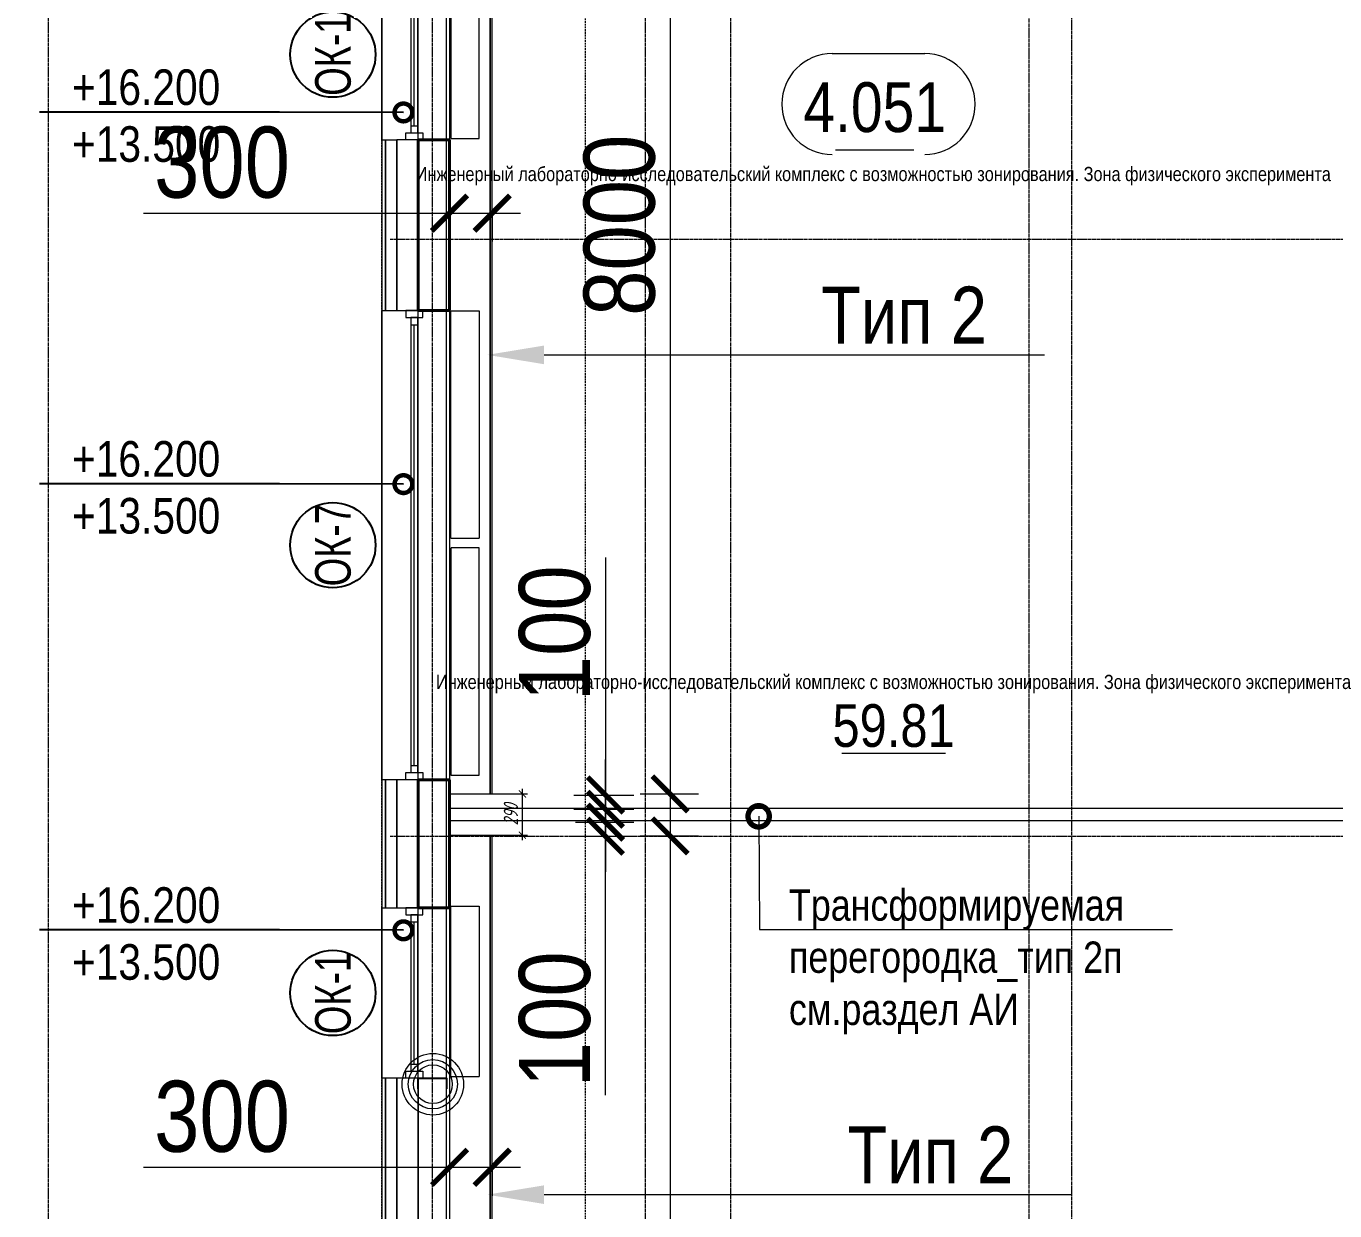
# Model space of a CAD drawing. Header units: millimetres. Extents: x -65509 to 912790, y 446 to 713294.
# Drawn here: x 481243 to 490450, y 554051 to 562383 of the extents above; entities that cross this region are included whole.
import ezdxf
from ezdxf import colors
from ezdxf.entities.mleader import LeaderData, LeaderLine
from ezdxf.enums import TextEntityAlignment as Align
from ezdxf.math import Vec2, Vec3

# ---------------------------------------------------------------- set-up
doc = ezdxf.new("R2010")
doc.units = ezdxf.units.MM
for name, pattern in [('ADSK_Невидимые', [5, 3, -2]), ('CENTER2', [28.575, 19.05, -3.175, 3.175, -3.175]), ('DASHED', [19.05, 12.7, -6.35]), ('HIDDEN2', [4.7625, 3.175, -1.5875])]:
    doc.linetypes.add(name, pattern=pattern)
doc.layers.get('Defpoints').update_dxf_attribs({"color": 250})
for name, color, linetype, lineweight in [('A-AREA', 250, 'Continuous', 15), ('A-Wall_Материал_Газоблок_Контур', 250, 'Continuous', 0), ('АР_Area', 250, 'Continuous', 5), ('АР_Колонны', 250, 'Continuous', 30), ('АР_Окна', 250, 'Continuous', 5), ('АР_Окна марка', 250, 'Continuous', 9), ('АР_площадь пом', 250, 'Continuous', 5), ('АР_Размеры обшивки', 250, 'Continuous', 5), ('АР_Разрезы марка', 7, 'Continuous', 13), ('АР_Стены ЖБ', 250, 'Continuous', 35), ('АР_Стены ПЕНОблок', 250, 'Continuous', 20), ('АР_Тонкая', 250, 'Continuous', 5), ('АР_Утеплитель', 250, 'Continuous', 0), ('КМ_Фахверки', 250, 'Continuous', 25), ('Марка окна', 250, 'Continuous', 25), ('Размеры зашивки ГКЛ', 250, 'Continuous', 0), ('РД_Оси_100', 250, 'Continuous', 0), ('ТХ_Оборудование', 250, 'Continuous', 9)]:
    doc.layers.add(name, color=color, linetype=linetype, lineweight=lineweight)
doc.layers.add('АР_Делит', color=250, linetype='Continuous', lineweight=0, plot=False)
doc.layers.add('АР_Отопительные приборы', color=1, linetype='HIDDEN2', lineweight=0, true_color=0xff0000)
doc.layers.add('Зашивка радиаторов тип 2 (файерборд 2 слоя_керамогранит)', color=7, linetype='Continuous', lineweight=0, true_color=0xf40101)
doc.styles.add('Arial_09', font='ARIALN.TTF', dxfattribs={"width": 0.9})
doc.styles.add('Isocpeur3', font='isocpeur.ttf')
doc.styles.add('style1', font='ARIALN.TTF')
doc.styles.add('T_dim', font='romans.shx', dxfattribs={"width": 0.7, "oblique": 15})
doc.dimstyles.new('1-50', dxfattribs={"dimscale": 50, "dimtxt": 2, "dimasz": 1, "dimexe": 0.7, "dimexo": 0.6, "dimtad": 1, "dimdec": 0, "dimlfac": -1, "dimtxsty": 'T_dim', "dimblk1": 'ARCHTICK', "dimblk2": 'ARCHTICK', "dimsah": 1, "dimcen": 0, "dimdle": 0.7, "dimclrd": 256, "dimclre": 256, "dimadec": 0, "dimazin": 0, "dimtfac": 1, "dimtdec": 0, "dimtmove": 1, "dimatfit": 3, "dimfxl": 25, "dimlwd": -1, "dimlwe": -1, "dimarcsym": 2})
doc.dimstyles.new('Dim200_ареал', dxfattribs={"dimscale": 100, "dimtxt": 5, "dimasz": 2.5, "dimexe": 2, "dimexo": 2, "dimgap": 1, "dimtad": 1, "dimzin": 12, "dimdsep": 46, "dimtxsty": 'style1', "dimblk": 'ARCHTICK', "dimcen": 3, "dimdle": 2, "dimclrd": 256, "dimclre": 256, "dimaunit": 1, "dimadec": 0, "dimazin": 3, "dimtfac": 1, "dimtmove": 1, "dimatfit": 3, "dimldrblk": 'OPEN30', "dimfxl": 5, "dimfxlon": 1, "dimtolj": 1, "dimtzin": 0, "dimlwd": 9, "dimlwe": 9, "dimarcsym": 0})

# ---------------------------------------------------------------- blocks, each defined once
blk = doc.blocks.new('_DotSmall')
at = {"color": 0, "linetype": 'ByBlock', "const_width": 0.5}
blk.add_lwpolyline([(-0.0625, 0, 1), (0.0625, 0, 1)], format="xyb", close=True, dxfattribs=at)
blk = doc.blocks.new('Ф_пеноблок 200')
at = {"layer": 'АР_Делит', "color": 1}
for radius in [216.3, 173, 136.2]:
    blk.add_circle((103.4, -41.9), radius, dxfattribs=at)
at = {"layer": 'КМ_Фахверки'}
blk.add_lwpolyline([(0, -75), (0, 0), (200, 0), (200, -75)], dxfattribs=at)
blk = doc.blocks.new('СОШ_2200_АР_ОСИ_М100_28.05.24')
at = {"layer": 'АР_Делит', "color": 5, "linetype": 'DASHED'}
blk.add_lwpolyline([(114955, 135155), (114955, -355), (93595.036, -355), (93595.036, 13855), (94145, 13855), (94145, 68320), (66055, 68320), (66055, 13857.73), (83455, 13857.73), (83455, -355), (45245, -355), (45245, 13145), (44695, 13145), (44695, 26755), (45245, 26755), (45245, 68320), (20455, 68320), (20455, 26755), (27955, 26755), (27955, 13145), (-355, 13145), (-355, 100855), (37145, 100855), (37145, 129155)], dxfattribs=at)
at = {"layer": 'РД_Оси_100', "linetype": 'CENTER2'}
for p, q in [((91800, -6155), (91800, 139938.679)), ((94500, -6155), (94500, 139938.679)), ((96000, -6155), (96000, 139938.679)), ((119910, 54600), (94200, 54600)), ((119910, 50400), (94200, 50400))]:
    blk.add_line(p, q, dxfattribs=at)
for points in [[(96600, -6155), (96600, 139938.679)], [(98700, -6194.98), (98700, 139538.679), (98550, 139938.679)], [(99000, -6195.83), (99000, 139538.679), (99150, 139938.679)]]:
    blk.add_lwpolyline(points, dxfattribs=at)
blk = doc.blocks.new('_ArchTick')
at = {"color": 0, "linetype": 'ByBlock', "const_width": 0.15}
blk.add_lwpolyline([(-0.5, -0.5), (0.5, 0.5)], dxfattribs=at)
blk = doc.blocks.new('*D831')
at = {"layer": 'Defpoints', "color": 0, "lineweight": 25, "transparency": 16777216}
for p in [(484401, 556983.3), (484734.1, 556983.3), (484401, 556693.3)]:
    blk.add_point(p, dxfattribs=at)
at = {"layer": 'АР_Делит', "color": 0, "transparency": 16777216}
for p, q in [((484431, 556983.3), (484769.1, 556983.3)), ((484734.1, 556658.3), (484734.1, 557018.3)), ((484431, 556693.3), (484769.1, 556693.3))]:
    blk.add_line(p, q, dxfattribs=at)
at = {"layer": 'АР_Делит', "color": 0, "transparency": 16777216, "xscale": 50, "yscale": 50, "zscale": 50}
for p, rotation in [((484734.1, 556983.3), 90), ((484734.1, 556693.3), 270)]:
    blk.add_blockref('_ArchTick', p, dxfattribs=dict(at, rotation=rotation))
at = {"layer": 'АР_Делит', "color": 0, "transparency": 16777216, "insert": (484652.8, 556838.3), "char_height": 100, "attachment_point": 5, "rotation": 90, "style": 'T_dim'}
blk.add_mtext('290', dxfattribs=at)
blk = doc.blocks.new('Bottom_L_1200')
at = {"layer": 'АР_Отопительные приборы'}
blk.add_lwpolyline([(600, -100), (-600, -100), (-600, 100), (600, 100)], close=True, dxfattribs=at)
blk = doc.blocks.new('Bottom_R_1600')
at = {"layer": 'АР_Отопительные приборы'}
blk.add_lwpolyline([(-800, -100), (800, -100), (800, 100), (-800, 100)], close=True, dxfattribs=at)
blk = doc.blocks.new('Bottom_L_1600')
at = {"layer": 'АР_Отопительные приборы'}
blk.add_lwpolyline([(800, -100), (-800, -100), (-800, 100), (800, 100)], close=True, dxfattribs=at)
blk = doc.blocks.new('Bottom_R_1200')
at = {"layer": 'АР_Отопительные приборы'}
blk.add_lwpolyline([(-600, -100), (600, -100), (600, 100), (-600, 100)], close=True, dxfattribs=at)
blk = doc.blocks.new('*D703')
at = {"layer": 'Defpoints', "color": 0, "lineweight": 25, "transparency": 16777216}
for p in [(485362.9, 556688.3), (485363.3, 543588.1), (485773.3, 543588.1)]:
    blk.add_point(p, dxfattribs=at)
at = {"layer": 'АР_Размеры обшивки', "lineweight": 9, "transparency": 16777216}
for p, q in [((485773.3, 556888.3), (485773.3, 543388.1)), ((485562.9, 556688.3), (485973.3, 556688.3)), ((485563.3, 543588.1), (485973.3, 543588.1))]:
    blk.add_line(p, q, dxfattribs=at)
at = {"layer": 'АР_Размеры обшивки', "lineweight": 9, "transparency": 16777216, "xscale": 250, "yscale": 250, "zscale": 250}
for p, rotation in [((485773.3, 556688.3), 90), ((485773.3, 543588.1), 270)]:
    blk.add_blockref('_ArchTick', p, dxfattribs=dict(at, rotation=rotation))
at = {"layer": 'АР_Размеры обшивки', "color": 0, "transparency": 16777216, "insert": (485418, 550138.2), "char_height": 500, "attachment_point": 5, "rotation": 90, "style": 'style1'}
blk.add_mtext('\\A1;13100', dxfattribs=at)
blk = doc.blocks.new('_Open30')
at = {"color": 0, "linetype": 'ByBlock', "lineweight": -2}
for p, q in [((-1, 0.268), (0, 0)), ((0, 0), (-1, -0.268)), ((0, 0), (-1, 0))]:
    blk.add_line(p, q, dxfattribs=at)
blk = doc.blocks.new('*D704')
at = {"layer": 'Defpoints', "color": 0, "lineweight": 25, "transparency": 16777216}
for p in [(485363.3, 564983.1), (485362.9, 556983.3), (485773.7, 556983.3)]:
    blk.add_point(p, dxfattribs=at)
at = {"layer": 'АР_Размеры обшивки', "lineweight": 9, "transparency": 16777216}
for p, q in [((485773.7, 565183.1), (485773.7, 556783.3)), ((485563.3, 564983.1), (485973.7, 564983.1)), ((485562.9, 556983.3), (485973.7, 556983.3))]:
    blk.add_line(p, q, dxfattribs=at)
at = {"layer": 'АР_Размеры обшивки', "lineweight": 9, "transparency": 16777216, "xscale": 250, "yscale": 250, "zscale": 250}
for p, rotation in [((485773.7, 564983.1), 90), ((485773.7, 556983.3), 270)]:
    blk.add_blockref('_ArchTick', p, dxfattribs=dict(at, rotation=rotation))
at = {"layer": 'АР_Размеры обшивки', "color": 0, "transparency": 16777216, "insert": (485418.4, 560983.2), "char_height": 500, "attachment_point": 5, "rotation": 90, "style": 'style1'}
blk.add_mtext('\\A1;8000', dxfattribs=at)
blk = doc.blocks.new('*D795')
at = {"layer": 'Defpoints', "color": 0, "lineweight": 25, "transparency": 16777216}
for p in [(484895.4, 556975.7), (484895.4, 556875.4), (485318.7, 556875.4)]:
    blk.add_point(p, dxfattribs=at)
at = {"layer": 'АР_Размеры обшивки', "lineweight": 9, "transparency": 16777216}
for p, q in [((485318.7, 558646.4), (485318.7, 556975.7)), ((485318.7, 556975.7), (485318.7, 557225.7)), ((485095.4, 556975.7), (485518.7, 556975.7)), ((485318.7, 556975.7), (485318.7, 556875.4)), ((485318.7, 556975.7), (485318.7, 556875.4)), ((485095.4, 556875.4), (485518.7, 556875.4)), ((485318.7, 556875.4), (485318.7, 556625.4))]:
    blk.add_line(p, q, dxfattribs=at)
at = {"layer": 'АР_Размеры обшивки', "lineweight": 9, "transparency": 16777216, "xscale": 250, "yscale": 250, "zscale": 250}
for p, rotation in [((485318.7, 556975.7), 270), ((485318.7, 556875.4), 90)]:
    blk.add_blockref('_ArchTick', p, dxfattribs=dict(at, rotation=rotation))
at = {"layer": 'АР_Размеры обшивки', "color": 0, "transparency": 16777216, "insert": (484963.4, 558113.4), "char_height": 500, "attachment_point": 5, "rotation": 90, "style": 'style1'}
blk.add_mtext('\\A1;100', dxfattribs=at)
blk = doc.blocks.new('*D796')
at = {"layer": 'Defpoints', "color": 0, "lineweight": 25, "transparency": 16777216}
for p in [(484907.9, 556785.4), (485318.7, 556785.4), (484907.9, 556685.3)]:
    blk.add_point(p, dxfattribs=at)
at = {"layer": 'АР_Размеры обшивки', "lineweight": 9, "transparency": 16777216}
for p, q in [((485318.7, 556785.4), (485318.7, 557035.4)), ((485107.9, 556785.4), (485518.7, 556785.4)), ((485318.7, 556685.3), (485318.7, 556785.4)), ((485318.7, 556685.3), (485318.7, 556785.4)), ((485107.9, 556685.3), (485518.7, 556685.3)), ((485318.7, 556685.3), (485318.7, 556435.3)), ((485318.7, 554865.4), (485318.7, 556685.3))]:
    blk.add_line(p, q, dxfattribs=at)
at = {"layer": 'АР_Размеры обшивки', "lineweight": 9, "transparency": 16777216, "xscale": 250, "yscale": 250, "zscale": 250}
for p, rotation in [((485318.7, 556785.4), 270), ((485318.7, 556685.3), 90)]:
    blk.add_blockref('_ArchTick', p, dxfattribs=dict(at, rotation=rotation))
at = {"layer": 'АР_Размеры обшивки', "color": 0, "transparency": 16777216, "insert": (484963.4, 555398.4), "char_height": 500, "attachment_point": 5, "rotation": 90, "style": 'style1'}
blk.add_mtext('\\A1;100', dxfattribs=at)
blk = doc.blocks.new('*D800')
at = {"layer": 'Defpoints', "color": 0, "lineweight": 25, "transparency": 16777216}
for p in [(484221.3, 554563.3), (484521.3, 554563.3), (484521.3, 554357.3)]:
    blk.add_point(p, dxfattribs=at)
at = {"layer": 'АР_Размеры обшивки', "lineweight": 9, "transparency": 16777216}
for p, q in [((482068.8, 554357.3), (484221.3, 554357.3)), ((484021.3, 554357.3), (484721.3, 554357.3)), ((484221.3, 554363.3), (484221.3, 554157.3)), ((484521.3, 554363.3), (484521.3, 554157.3))]:
    blk.add_line(p, q, dxfattribs=at)
at = {"layer": 'АР_Размеры обшивки', "lineweight": 9, "transparency": 16777216, "xscale": 250, "yscale": 250, "zscale": 250, "rotation": 180}
blk.add_blockref('_ArchTick', (484221.3, 554357.3), dxfattribs=at)
at = {"layer": 'АР_Размеры обшивки', "lineweight": 9, "transparency": 16777216, "xscale": 250, "yscale": 250, "zscale": 250}
blk.add_blockref('_ArchTick', (484521.3, 554357.3), dxfattribs=at)
at = {"layer": 'АР_Размеры обшивки', "color": 0, "transparency": 16777216, "insert": (482620.9, 554712.6), "char_height": 500, "attachment_point": 5, "style": 'style1'}
blk.add_mtext('\\A1;300', dxfattribs=at)
blk = doc.blocks.new('*D801')
at = {"layer": 'Defpoints', "color": 0, "lineweight": 25, "transparency": 16777216}
for p in [(484221.3, 561274.3), (484521.3, 561274.3), (484521.3, 561068.3)]:
    blk.add_point(p, dxfattribs=at)
at = {"layer": 'АР_Размеры обшивки', "lineweight": 9, "transparency": 16777216}
for p, q in [((482068.8, 561068.3), (484221.3, 561068.3)), ((484021.3, 561068.3), (484721.3, 561068.3)), ((484221.3, 561074.3), (484221.3, 560868.3)), ((484521.3, 561074.3), (484521.3, 560868.3))]:
    blk.add_line(p, q, dxfattribs=at)
at = {"layer": 'АР_Размеры обшивки', "lineweight": 9, "transparency": 16777216, "xscale": 250, "yscale": 250, "zscale": 250, "rotation": 180}
blk.add_blockref('_ArchTick', (484221.3, 561068.3), dxfattribs=at)
at = {"layer": 'АР_Размеры обшивки', "lineweight": 9, "transparency": 16777216, "xscale": 250, "yscale": 250, "zscale": 250}
blk.add_blockref('_ArchTick', (484521.3, 561068.3), dxfattribs=at)
at = {"layer": 'АР_Размеры обшивки', "color": 0, "transparency": 16777216, "insert": (482620.9, 561423.6), "char_height": 500, "attachment_point": 5, "style": 'style1'}
blk.add_mtext('\\A1;300', dxfattribs=at)
blk = doc.blocks.new('MOK-МаркаПом_овал_ареал')
for p, q in [((-2.986, 3.764), (3.522, 3.764)), ((-2.75, -3), (2.75, -3))]:
    blk.add_line(p, q)
for centre, radius, start, end in [((-2.986, 0.215), 3.55, 90, 270), ((3.522, 0.215), 3.55, 270, 90), ((-7.411, 0), 7.161, 0, 0.00095)]:
    blk.add_arc(centre, radius, start, end)
at = {"color": 0, "style": 'style1'}
blk.add_attdef('АР-ПОМЕЩЕНИЕ:НОМЕР', text='', height=3, dxfattribs=at).set_placement((0.261, 0), align=Align.MIDDLE)
blk = doc.blocks.new('MOK-МаркаПомещения1')
at = {"layer": 'A-AREA', "color": 0}
blk.add_line((-3.651, -1.944), (3.649, -1.944), dxfattribs=at)
at = {"layer": 'A-AREA', "color": 0, "style": 'style1'}
blk.add_attdef('АР-ПОМЕЩЕНИЕ:ПЛОЩАДЬ', text='', height=3, dxfattribs=at).set_placement((0, 0), align=Align.MIDDLE)
at = {"layer": 'Defpoints', "style": 'style1', "flags": 8}
blk.add_attdef('АР-ПОМЕЩЕНИЕ:НАИМЕНОВАНИЕ', text='', height=1, dxfattribs=at).set_placement((0, 2.956), align=Align.MIDDLE)
blk = doc.blocks.new('МОК-Наименование')
at = {"layer": 'Defpoints'}
blk.add_circle((0, 0), 3, dxfattribs=at)
at = {"color": 0, "linetype": 'ByBlock', "lineweight": -2, "style": 'Isocpeur3', "width": 0.8, "flags": 4}
blk.add_attdef('АР-ОКНО:НАИМЕНОВАНИЕ', text='', height=2.5, dxfattribs=at).set_placement((0, 0), align=Align.MIDDLE)

msp = doc.modelspace()

# ---------------------------------------------------------------- linework, layer by layer
at = {"layer": 'A-Wall_Материал_Газоблок_Контур', "linetype": 'Continuous', "lineweight": 0}
for p, q in [((484200.882, 561583.318), (484200.882, 562783.318)), ((484200.882, 557083.318), (484200.882, 560383.318)), ((484200.882, 554983.318), (484200.882, 556183.318))]:
    msp.add_line(p, q, dxfattribs=at)
at = {"layer": 'АР_Колонны', "linetype": 'HIDDEN2', "lineweight": 25}
for p, q in [((484220.882, 561583.318), (484220.882, 560383.318)), ((484220.882, 560383.318), (484000.882, 560383.318)), ((484000.882, 557083.318), (484220.882, 557083.318)), ((484220.882, 557083.318), (484220.882, 556183.318))]:
    msp.add_line(p, q, dxfattribs=at)
at = {"layer": 'АР_Колонны', "linetype": 'Continuous', "lineweight": 35}
for p, q in [((484220.882, 560383.318), (484220.882, 561583.318)), ((484000.882, 560383.318), (484220.882, 560383.318)), ((484220.882, 557083.318), (484000.882, 557083.318)), ((484220.882, 556183.318), (484220.882, 557083.318))]:
    msp.add_line(p, q, dxfattribs=at)
at = {"layer": 'АР_Окна', "linetype": 'Continuous', "lineweight": 5}
for p, q in [((484200.882, 561583.318), (484200.882, 562783.318)), ((484200.882, 557083.318), (484200.882, 560383.318)), ((483948.382, 560283.318), (483998.382, 560283.318)), ((483948.382, 557183.318), (483998.382, 557183.318)), ((484200.882, 554983.318), (484200.882, 556183.318)), ((483948.382, 555083.318), (483998.382, 555083.318))]:
    msp.add_line(p, q, dxfattribs=at)
for points in [[(484033.382, 560333.318), (484033.382, 560383.318), (483913.382, 560383.318), (483913.382, 560333.318)], [(484033.382, 557133.318), (484033.382, 557083.318), (483913.382, 557083.318), (483913.382, 557133.318)], [(484033.382, 555033.318), (484033.382, 554983.318), (483913.382, 554983.318), (483913.382, 555033.318)]]:
    msp.add_lwpolyline(points, close=True, dxfattribs=at)
at = {"layer": 'АР_Разрезы марка', "linetype": 'DASHED', "lineweight": 0}
msp.add_lwpolyline([(487187.962, 644536.098), (487187.962, 606919.885), (485174.99, 606919.885), (485174.99, 504313.634)], dxfattribs=at)
at = {"layer": 'АР_Стены ЖБ', "linetype": 'Continuous', "lineweight": 40}
for p, q in [((484220.882, 560383.318), (484220.882, 561583.318)), ((484000.882, 560383.318), (484220.882, 560383.318)), ((484220.882, 557083.318), (484000.882, 557083.318)), ((484220.882, 556183.318), (484220.882, 557083.318))]:
    msp.add_line(p, q, dxfattribs=at)
at = {"layer": 'АР_Стены ПЕНОблок', "linetype": 'Continuous', "lineweight": 20}
for p, q in [((484200.882, 560383.318), (484200.882, 561583.318)), ((484000.882, 560383.318), (484200.882, 560383.318)), ((484200.882, 557083.318), (484000.882, 557083.318)), ((484200.882, 556183.318), (484200.882, 557083.318)), ((484200.882, 554983.318), (484000.882, 554983.318)), ((484000.882, 554983.318), (484000.882, 553483.318)), ((484200.882, 553483.318), (484200.882, 554983.318))]:
    msp.add_line(p, q, dxfattribs=at)
at = {"layer": 'АР_Тонкая', "linetype": 'Continuous', "lineweight": 5}
for p, q in [((483745.882, 560383.318), (483850.882, 560383.318)), ((483770.882, 557083.318), (483745.882, 557083.318)), ((483850.882, 557083.318), (483770.882, 557083.318)), ((483770.882, 554983.318), (483745.882, 554983.318)), ((483745.882, 554983.318), (483745.882, 553483.318)), ((483850.882, 554983.318), (483770.882, 554983.318)), ((483770.882, 554983.318), (483770.882, 553483.318)), ((483770.882, 553483.318), (483770.882, 554983.318)), ((483850.882, 553483.318), (483850.882, 554983.318))]:
    msp.add_line(p, q, dxfattribs=at)
at = {"layer": 'АР_Утеплитель', "linetype": 'Continuous', "lineweight": 0}
for p, q in [((483850.882, 560383.318), (484000.882, 560383.318)), ((484000.882, 557083.318), (483850.882, 557083.318)), ((484000.882, 554983.318), (483850.882, 554983.318)), ((483850.882, 554983.318), (483850.882, 553483.318)), ((484000.882, 553483.318), (484000.882, 554983.318))]:
    msp.add_line(p, q, dxfattribs=at)
at = {"layer": 'Зашивка радиаторов тип 2 (файерборд 2 слоя_керамогранит)', "linetype": 'Continuous', "lineweight": 0}
for p, q in [((484220.882, 564983.318), (484220.882, 556983.318)), ((484508.382, 556983.318), (484508.382, 564983.318)), ((484508.382, 564983.318), (484508.382, 556983.318)), ((484520.882, 556983.318), (484520.882, 564983.318)), ((484220.882, 556983.318), (484520.882, 556983.318)), ((484220.882, 556693.318), (484520.882, 556693.318)), ((484220.882, 556693.318), (484220.882, 543583.318)), ((484508.382, 543583.318), (484508.382, 556693.318)), ((484508.382, 556693.318), (484508.382, 543583.318)), ((484520.882, 543583.318), (484520.882, 556693.318))]:
    msp.add_line(p, q, dxfattribs=at)
at = {"layer": 'ТХ_Оборудование', "linetype": 'ADSK_Невидимые'}
msp.add_lwpolyline([(484220.882, 556883.318), (491790.882, 556883.318), (491790.882, 556793.318), (484220.882, 556793.318)], close=True, dxfattribs=at)

# ---------------------------------------------------------------- block references
at = {"layer": 'АР_Отопительные приборы', "rotation": 270}
for name, p in [('Bottom_R_1200', (484330.882, 562194.206)), ('Bottom_L_1600', (484330.882, 559580.106)), ('Bottom_R_1600', (484330.882, 557914.873)), ('Bottom_L_1200', (484330.882, 555594.207))]:
    msp.add_blockref(name, p, dxfattribs=at)
at = {"layer": 'АР_площадь пом', "linetype": 'Continuous', "lineweight": 5}
ref = msp.add_blockref('MOK-МаркаПомещения1', (487345.755, 557464.588), dxfattribs=dict(at, xscale=100, yscale=100, zscale=100))
ref.add_attrib('АР-ПОМЕЩЕНИЕ:НАИМЕНОВАНИЕ', 'Инженерный лабораторно-исследовательский комплекс с возможностью зонирования. Зона физического эксперимента', dxfattribs={"layer": 'Defpoints', "height": 100, "style": 'style1'}).set_placement((487345.755, 557760.151), align=Align.MIDDLE)
ref.add_attrib('АР-ПОМЕЩЕНИЕ:ПЛОЩАДЬ', '59.81', dxfattribs={"layer": 'A-AREA', "color": 0, "height": 300, "style": 'style1'}).set_placement((487345.755, 557464.588), align=Align.MIDDLE)
at = {"layer": 'КМ_Фахверки'}
msp.add_blockref('Ф_пеноблок 200', (484000.882, 554983.318), dxfattribs=at)
msp.add_blockref('Ф_пеноблок 200', (484000.882, 554983.318), dxfattribs=at)

# ---------------------------------------------------------------- dimensions: what is measured, and where the dimension line sits
at = {"layer": 'АР_Делит'}
dim = msp.add_linear_dim(base=(484734.073, 556983.318), p1=(484400.968, 556693.318), p2=(484400.968, 556983.318), angle=90, dimstyle='1-50', override={"dimclrd": 0, "dimclre": 0}, dxfattribs=at)
dim.commit()
dim.dimension.update_dxf_attribs({"geometry": '*D831', "text_midpoint": (484652.823, 556838.318)})
at = {"layer": 'АР_Размеры обшивки'}
for base, p1, p2, picture, middle in [((485773.692, 556983.318), (485363.317, 564983.125), (485362.943, 556983.318), '*D704', (485418.406, 560983.221)), ((485773.317, 543588.14), (485362.943, 556688.318), (485363.317, 543588.14), '*D703', (485418.031, 550138.229))]:
    dim = msp.add_linear_dim(base=base, p1=p1, p2=p2, angle=90, dimstyle='Dim200_ареал', override={"dimdec": 0}, dxfattribs=at)
    dim.commit()
    dim.dimension.update_dxf_attribs({"geometry": picture, "text_midpoint": middle})
for base, p1, p2, picture, middle in [((485318.692, 556875.438), (484895.443, 556975.744), (484895.443, 556875.438), '*D795', (485170.882, 558113.386)), ((485318.692, 556785.438), (484907.943, 556685.266), (484907.943, 556785.438), '*D796', (485733.882, 555398.386))]:
    dim = msp.add_linear_dim(base=base, p1=p1, p2=p2, angle=90, dimstyle='Dim200_ареал', override={"dimdec": 0}, dxfattribs=at)
    dim.commit()
    dim.dimension.update_dxf_attribs({"geometry": picture, "text_midpoint": middle, "dimtype": 160})
dim = msp.add_linear_dim(base=(484521.257, 554357.266), p1=(484221.257, 554563.266), p2=(484521.257, 554563.296), dimstyle='Dim200_ареал', override={"dimdec": 0}, dxfattribs=at)
dim.commit()
dim.dimension.update_dxf_attribs({"geometry": '*D800', "text_midpoint": (482620.882, 554335.262), "dimtype": 160})

# ---------------------------------------------------------------- leaders
at = {"layer": 'Марка окна', "lineweight": 0, "ltscale": 20}
ml = msp.add_multileader_mtext('Standard', dxfattribs=at)
ml.set_content('+16.200\\P+13.500', color=256, style='style1')
ml.set_leader_properties(color=256, linetype='ByLayer', lineweight=-1)
ml.set_arrow_properties(name='DOTSMALL')
ml.build(insert=Vec2(0, 0))
ml.multileader.update_dxf_attribs({"text_left_attachment_type": 6, "text_right_attachment_type": 6, "dogleg_length": 200, "arrow_head_size": 250})
ctx = ml.context
ctx.base_point, ctx.char_height, ctx.arrow_head_size, ctx.landing_gap_size, ctx.plane_origin = Vec3(481565.114, 561779.405), 250, 250, 0, Vec3(481921.55, 561094.878)
ctx.left_attachment, ctx.right_attachment = 6, 6
notes = []
notes.append((ctx, [(0, (1, 1, 0), (483024.975, 561779.405), (-1, 0), 446.389, [(0, [(483897.254, 561776.735)], 0, [])])]))
ctx.mtext.insert, ctx.mtext.line_spacing_factor, ctx.mtext.flow_direction = Vec3(481565.114, 562079.405), 0.96, 5
ctx.mtext.has_bg_fill, ctx.mtext.bg_color, ctx.mtext.bg_scale_factor, ctx.mtext.bg_transparency, ctx.mtext.use_window_bg_color = 1, -1027028792, 1.5, 0, 1
ml = msp.add_multileader_mtext('Standard', dxfattribs=at)
ml.set_content('+16.200\\P+13.500', color=256, style='style1')
ml.set_leader_properties(color=256, linetype='ByLayer', lineweight=-1)
ml.set_arrow_properties(name='DOTSMALL')
ml.build(insert=Vec2(0, 0))
ml.multileader.update_dxf_attribs({"text_left_attachment_type": 6, "text_right_attachment_type": 6, "dogleg_length": 200, "arrow_head_size": 250})
ctx = ml.context
ctx.base_point, ctx.char_height, ctx.arrow_head_size, ctx.landing_gap_size, ctx.plane_origin = Vec3(481565.114, 559165.053), 250, 250, 0, Vec3(481921.55, 558480.526)
ctx.left_attachment, ctx.right_attachment = 6, 6
notes.append((ctx, [(0, (1, 1, 0), (483024.975, 559165.053), (-1, 0), 446.389, [(0, [(483897.254, 559162.383)], 0, [])])]))
ctx.mtext.insert, ctx.mtext.line_spacing_factor, ctx.mtext.flow_direction = Vec3(481565.114, 559465.053), 0.96, 5
ctx.mtext.has_bg_fill, ctx.mtext.bg_color, ctx.mtext.bg_scale_factor, ctx.mtext.bg_transparency, ctx.mtext.use_window_bg_color = 1, -1027028792, 1.5, 0, 1
ml = msp.add_multileader_mtext('Standard', dxfattribs=at)
ml.set_content('+16.200\\P+13.500', color=256, style='style1')
ml.set_leader_properties(color=256, linetype='ByLayer', lineweight=-1)
ml.set_arrow_properties(name='DOTSMALL')
ml.build(insert=Vec2(0, 0))
ml.multileader.update_dxf_attribs({"text_left_attachment_type": 6, "text_right_attachment_type": 6, "dogleg_length": 200, "arrow_head_size": 250})
ctx = ml.context
ctx.base_point, ctx.char_height, ctx.arrow_head_size, ctx.landing_gap_size, ctx.plane_origin = Vec3(481565.114, 556026.75), 250, 250, 0, Vec3(481921.55, 555342.223)
ctx.left_attachment, ctx.right_attachment = 6, 6
notes.append((ctx, [(0, (1, 1, 0), (483024.975, 556026.75), (-1, 0), 446.389, [(0, [(483897.254, 556024.08)], 0, [])])]))
ctx.mtext.insert, ctx.mtext.line_spacing_factor, ctx.mtext.flow_direction = Vec3(481565.114, 556326.75), 0.96, 5
ctx.mtext.has_bg_fill, ctx.mtext.bg_color, ctx.mtext.bg_scale_factor, ctx.mtext.bg_transparency, ctx.mtext.use_window_bg_color = 1, -1027028792, 1.5, 0, 1
at = {"layer": 'Размеры зашивки ГКЛ'}
ml = msp.add_multileader_mtext('Standard', dxfattribs=at)
ml.set_content('\\pxsm1;Тип 2 ', color=(0, 0, 138), style='style1')
ml.set_leader_properties(color=256, linetype='ByLayer', lineweight=9)
ml.build(insert=Vec2(0, 0))
ml.multileader.update_dxf_attribs({"has_dogleg": 0, "text_left_attachment_type": 6, "text_right_attachment_type": 6, "text_bottom_attachment_type": 10, "dogleg_length": 25, "arrow_head_size": 400})
ctx = ml.context
ctx.base_point, ctx.char_height, ctx.arrow_head_size, ctx.landing_gap_size, ctx.plane_origin = Vec3(486786.003, 560071.406), 400, 400, 50, Vec3(478693.145, 567041.971)
ctx.left_attachment, ctx.right_attachment, ctx.top_attachment = 6, 6, 10
notes.append((ctx, [(0, (1, 1, 0), (486761.003, 560071.406), (1, 0), 25, [(1, [(484487.276, 560071.406)], 0, [])])]))
ctx.mtext.insert, ctx.mtext.width, ctx.mtext.defined_height, ctx.mtext.line_spacing_factor, ctx.mtext.flow_direction = Vec3(486836.003, 560551.406), 1668.44707, 600, 0.3, 5
ml = msp.add_multileader_mtext('Standard', dxfattribs=at)
ml.set_content('\\pxsm1;Тип 2 ', color=(0, 0, 138), style='style1')
ml.set_leader_properties(color=256, linetype='ByLayer', lineweight=9)
ml.build(insert=Vec2(0, 0))
ml.multileader.update_dxf_attribs({"has_dogleg": 0, "text_left_attachment_type": 6, "text_right_attachment_type": 6, "text_bottom_attachment_type": 10, "dogleg_length": 25, "arrow_head_size": 400})
ctx = ml.context
ctx.base_point, ctx.char_height, ctx.arrow_head_size, ctx.landing_gap_size, ctx.plane_origin = Vec3(486971.485, 554164.824), 400, 400, 50, Vec3(478693.145, 561135.389)
ctx.left_attachment, ctx.right_attachment, ctx.top_attachment = 6, 6, 10
notes.append((ctx, [(0, (1, 1, 0), (486946.485, 554164.824), (1, 0), 25, [(1, [(484487.276, 554164.824)], 0, [])])]))
ctx.mtext.insert, ctx.mtext.width, ctx.mtext.defined_height, ctx.mtext.line_spacing_factor, ctx.mtext.flow_direction = Vec3(487021.485, 554644.824), 1668.44707, 600, 0.3, 5
at = {"layer": 'ТХ_Оборудование'}
ml = msp.add_multileader_mtext('Standard', dxfattribs=at)
ml.set_content('\\pxsm1;Трансформируемая перегородка_тип 2п\\Pсм.раздел АИ ', color=256, style='style1')
ml.set_leader_properties(color=256, linetype='ByLayer', lineweight=9)
ml.set_arrow_properties(name='DOTSMALL')
ml.build(insert=Vec2(0, 0))
ml.multileader.update_dxf_attribs({"text_left_attachment_type": 6, "text_right_attachment_type": 6, "text_bottom_attachment_type": 10, "dogleg_length": 25, "arrow_head_size": 300})
ctx = ml.context
ctx.base_point, ctx.char_height, ctx.arrow_head_size, ctx.landing_gap_size, ctx.plane_origin = Vec3(486559.711, 556030.65), 220, 300, 50, Vec3(477468.373, 559493.354)
ctx.left_attachment, ctx.right_attachment, ctx.top_attachment = 6, 6, 10
notes.append((ctx, [(0, (1, 1, 0), (486401.701, 556030.65), (1, 0), 158.01, [(1, [(486396.648, 556825.872)], 0, [])])]))
ctx.mtext.insert, ctx.mtext.width, ctx.mtext.defined_height, ctx.mtext.line_spacing_factor, ctx.mtext.flow_direction = Vec3(486609.711, 556311.728), 2672.40951, 2067.07, 0.3, 5
for ctx, leaders in notes:
    for number, flags, end, landing, length, lines in leaders:
        leader = LeaderData()
        leader.index, (leader.has_last_leader_line, leader.has_dogleg_vector, leader.attachment_direction) = number, flags
        leader.last_leader_point, leader.dogleg_vector, leader.dogleg_length = Vec3(end), Vec3(landing), length
        for number, points, colour, breaks in lines:
            line = LeaderLine()
            line.index, line.vertices, line.color, line.breaks = number, Vec3.list(points), colors.encode_raw_color(colour), breaks
            leader.lines.append(line)
        ctx.leaders.append(leader)

# ---------------------------------------------------------------- next in the draw order: linework, layer by layer
at = {"layer": 'A-Wall_Материал_Газоблок_Контур', "linetype": 'Continuous', "lineweight": 0}
for p, q in [((483745.882, 562783.318), (483745.882, 561583.318)), ((483745.882, 560383.318), (483745.882, 557083.318)), ((483745.882, 556183.318), (483745.882, 554983.318))]:
    msp.add_line(p, q, dxfattribs=at)
at = {"layer": 'АР_Колонны', "linetype": 'HIDDEN2', "lineweight": 25}
for p, q in [((484000.882, 561583.318), (484220.882, 561583.318)), ((484000.882, 560383.318), (484000.882, 561583.318)), ((484000.882, 556183.318), (484000.882, 557083.318)), ((484220.882, 556183.318), (484000.882, 556183.318))]:
    msp.add_line(p, q, dxfattribs=at)
at = {"layer": 'АР_Колонны', "linetype": 'Continuous', "lineweight": 35}
for p, q in [((484220.882, 561583.318), (484000.882, 561583.318)), ((484000.882, 561583.318), (484000.882, 560383.318)), ((484000.882, 557083.318), (484000.882, 556183.318)), ((484000.882, 556183.318), (484220.882, 556183.318))]:
    msp.add_line(p, q, dxfattribs=at)
at = {"layer": 'АР_Окна', "linetype": 'Continuous', "lineweight": 5}
for p, q in [((483745.882, 561583.318), (483745.882, 562783.318)), ((483973.382, 561683.318), (483973.382, 562683.318)), ((483948.382, 561683.318), (483998.382, 561683.318)), ((483745.882, 557083.318), (483745.882, 560383.318)), ((483973.382, 557183.318), (483973.382, 560283.318)), ((483745.882, 554983.318), (483745.882, 556183.318)), ((483948.382, 556083.318), (483998.382, 556083.318)), ((483973.382, 555083.318), (483973.382, 556083.318))]:
    msp.add_line(p, q, dxfattribs=at)
for points in [[(483948.382, 561633.318), (483998.382, 561633.318), (483998.382, 562733.318), (483948.382, 562733.318)], [(484033.382, 561633.318), (484033.382, 561583.318), (483913.382, 561583.318), (483913.382, 561633.318)], [(483948.382, 557133.318), (483998.382, 557133.318), (483998.382, 560333.318), (483948.382, 560333.318)], [(484033.382, 556133.318), (484033.382, 556183.318), (483913.382, 556183.318), (483913.382, 556133.318)], [(483948.382, 555033.318), (483998.382, 555033.318), (483998.382, 556133.318), (483948.382, 556133.318)]]:
    msp.add_lwpolyline(points, close=True, dxfattribs=at)
at = {"layer": 'АР_Стены ЖБ', "linetype": 'Continuous', "lineweight": 40}
for p, q in [((484220.882, 561583.318), (484000.882, 561583.318)), ((484000.882, 561583.318), (484000.882, 560383.318)), ((484000.882, 557083.318), (484000.882, 556183.318)), ((484000.882, 556183.318), (484220.882, 556183.318))]:
    msp.add_line(p, q, dxfattribs=at)
at = {"layer": 'АР_Стены ПЕНОблок', "linetype": 'Continuous', "lineweight": 20}
for p, q in [((484200.882, 561583.318), (484000.882, 561583.318)), ((484000.882, 561583.318), (484000.882, 560383.318)), ((484000.882, 557083.318), (484000.882, 556183.318)), ((484000.882, 556183.318), (484200.882, 556183.318))]:
    msp.add_line(p, q, dxfattribs=at)
at = {"layer": 'АР_Тонкая', "linetype": 'Continuous', "lineweight": 5}
for p, q in [((483745.882, 561583.318), (483850.882, 561583.318)), ((483745.882, 561583.318), (483745.882, 560383.318)), ((483770.882, 561583.318), (483770.882, 560383.318)), ((483770.882, 560383.318), (483770.882, 561583.318)), ((483850.882, 560383.318), (483850.882, 561583.318)), ((483745.882, 557083.318), (483745.882, 556183.318)), ((483770.882, 557083.318), (483770.882, 556183.318)), ((483770.882, 556183.318), (483770.882, 557083.318)), ((483850.882, 556183.318), (483850.882, 557083.318)), ((483745.882, 556183.318), (483850.882, 556183.318))]:
    msp.add_line(p, q, dxfattribs=at)
at = {"layer": 'АР_Утеплитель', "linetype": 'Continuous', "lineweight": 0}
for p, q in [((484000.882, 561583.318), (483850.882, 561583.318)), ((483850.882, 561583.318), (483850.882, 560383.318)), ((484000.882, 560383.318), (484000.882, 561583.318)), ((483850.882, 557083.318), (483850.882, 556183.318)), ((484000.882, 556183.318), (484000.882, 557083.318)), ((483850.882, 556183.318), (484000.882, 556183.318))]:
    msp.add_line(p, q, dxfattribs=at)
at = {"layer": 'КМ_Фахверки', "lineweight": 5}
msp.add_lwpolyline([(484000.882, 574858.318), (455400.882, 574858.318), (455400.882, 519883.318), (484000.882, 519883.318), (484000.882, 574858.318)], dxfattribs=at)

# ---------------------------------------------------------------- next in the draw order: block references
at = {"layer": 'АР_Area', "linetype": 'Continuous', "lineweight": 5}
ref = msp.add_blockref('MOK-МаркаПом_овал_ареал', (487212.761, 561813.961), dxfattribs=dict(at, xscale=100, yscale=100, zscale=100))
ref.add_attrib('АР-ПОМЕЩЕНИЕ:НОМЕР', '4.051', dxfattribs={"layer": '0', "color": 0, "height": 350, "style": 'style1'}).set_placement((487212.761, 561813.961), align=Align.MIDDLE)
ref.add_attrib('АР-ПОМЕЩЕНИЕ:НАИМЕНОВАНИЕ', 'Инженерный лабораторно-исследовательский комплекс с возможностью зонирования. Зона физического эксперимента', dxfattribs={"layer": 'Defpoints', "color": 2, "height": 100, "style": 'style1'}).set_placement((487203.346, 561332.568), align=Align.MIDDLE)
at = {"layer": 'АР_Окна марка', "linetype": 'Continuous', "lineweight": 9}
ref = msp.add_blockref('МОК-Наименование', (483400.882, 562183.318), dxfattribs=dict(at, xscale=100, yscale=100, zscale=100, rotation=90))
ref.add_attrib('АР-ОКНО:НАИМЕНОВАНИЕ', 'ОК-1', dxfattribs={"layer": '0', "color": 0, "linetype": 'ByBlock', "lineweight": -2, "height": 250, "rotation": 90, "style": 'Arial_09', "width": 0.9}).set_placement((483400.882, 562183.318), align=Align.MIDDLE)
ref = msp.add_blockref('МОК-Наименование', (483400.882, 558733.318), dxfattribs=dict(at, xscale=100, yscale=100, zscale=100, rotation=90))
ref.add_attrib('АР-ОКНО:НАИМЕНОВАНИЕ', 'ОК-7', dxfattribs={"layer": '0', "color": 0, "linetype": 'ByBlock', "lineweight": -2, "height": 250, "rotation": 90, "style": 'Arial_09', "width": 0.9}).set_placement((483400.882, 558733.318), align=Align.MIDDLE)
ref = msp.add_blockref('МОК-Наименование', (483400.882, 555583.318), dxfattribs=dict(at, xscale=100, yscale=100, zscale=100, rotation=90))
ref.add_attrib('АР-ОКНО:НАИМЕНОВАНИЕ', 'ОК-1', dxfattribs={"layer": '0', "color": 0, "linetype": 'ByBlock', "lineweight": -2, "height": 250, "rotation": 90, "style": 'Arial_09', "width": 0.9}).set_placement((483400.882, 555583.318), align=Align.MIDDLE)
at = {"layer": 'РД_Оси_100'}
msp.add_blockref('СОШ_2200_АР_ОСИ_М100_28.05.24', (389600.882, 506283.318), dxfattribs=at)

# ---------------------------------------------------------------- next in the draw order: dimensions: what is measured, and where the dimension line sits
at = {"layer": 'АР_Размеры обшивки'}
dim = msp.add_linear_dim(base=(484521.257, 561068.266), p1=(484221.257, 561274.266), p2=(484521.257, 561274.296), dimstyle='Dim200_ареал', override={"dimdec": 0}, dxfattribs=at)
dim.commit()
dim.dimension.update_dxf_attribs({"geometry": '*D801', "text_midpoint": (482620.882, 561046.262), "dimtype": 160})

doc.saveas('drawing.dxf')
